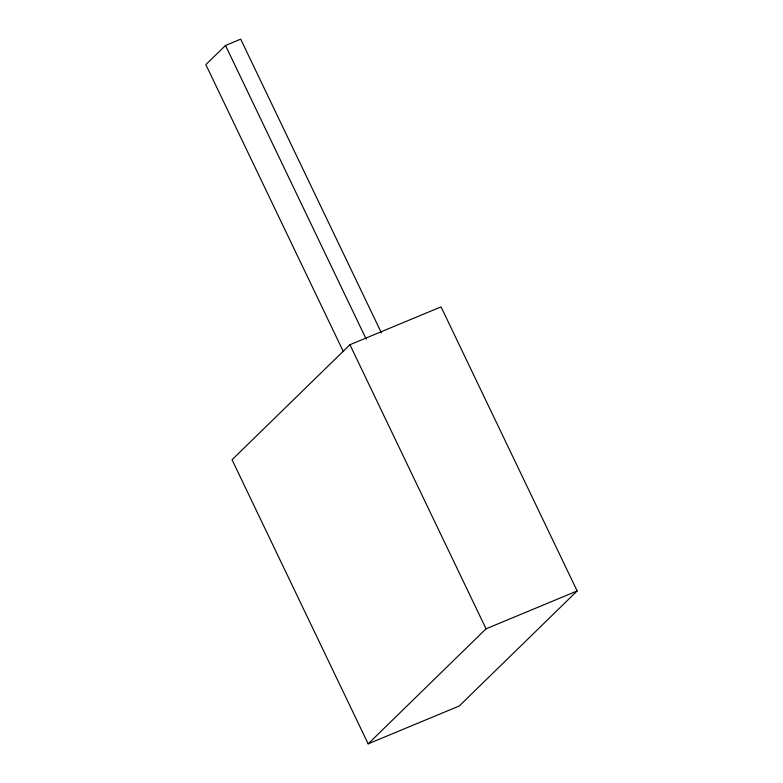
<?xml version="1.0" encoding="UTF-8"?>
<svg xmlns="http://www.w3.org/2000/svg" width="783" height="783" viewBox="0 0 783 783"><rect width="100%" height="100%" fill="white"/><g stroke="black" fill="none" stroke-linecap="round" stroke-linejoin="round"><path stroke-width="1.17" d="M381.38 332.804L240.684 39.15L225.494 45.463L205.851 64.627L343.385 351.684M349.932 344.726L232.042 459.758L368.157 743.85L459.259 705.992L577.149 590.959L441.044 306.877L349.932 344.726L486.047 628.818L368.157 743.85M486.047 628.818L577.149 590.959M225.494 45.463L366.19 339.117"/></g></svg>
